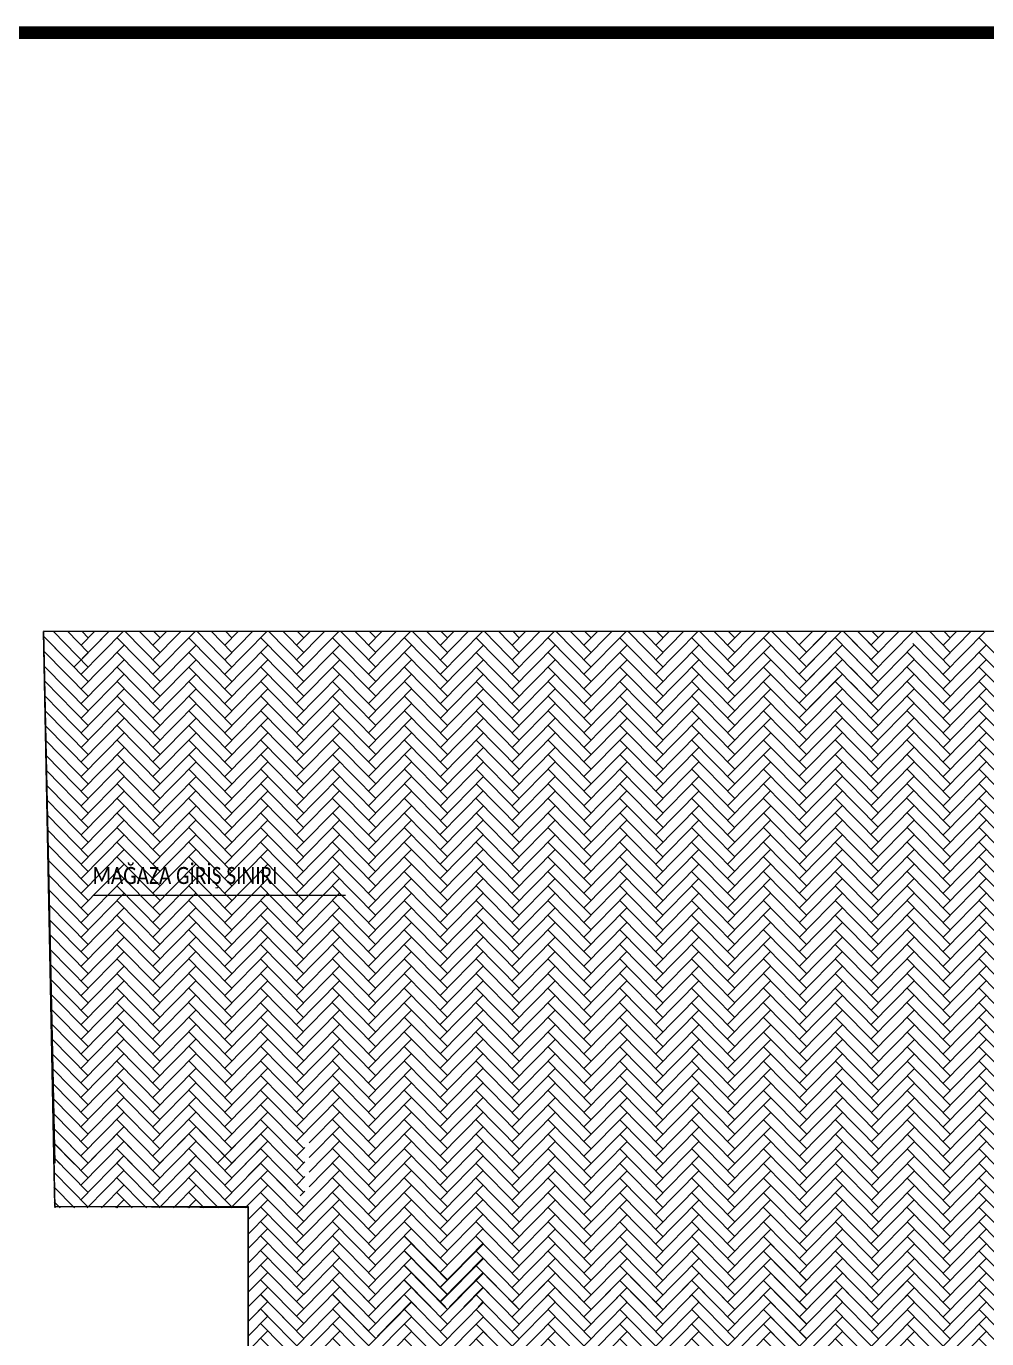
# Model space of a CAD drawing. Header units: millimetres. Extents: x -24 to 530668, y -246875 to -2983.
# Drawn here: x 259322 to 260729, y -110950 to -109028 of the extents above; entities that cross this region are included whole.
import ezdxf

# ---------------------------------------------------------------- set-up
doc = ezdxf.new("R2010")
doc.units = ezdxf.units.MM
doc.layers.get('0').update_dxf_attribs({"lineweight": 20})
doc.layers.add('doseme', color=253, linetype='Continuous', lineweight=13)
doc.layers.add('ölçü', color=251, linetype='Continuous', lineweight=5)
doc.layers.add('yazı', color=11, linetype='Continuous')
doc.styles.add('text2', font='calibri.ttf', dxfattribs={"width": 0.8})

# ---------------------------------------------------------------- blocks, each defined once
blk = doc.blocks.new('döşemeşekil')
at = {"layer": 'doseme'}
for p, q in [((0, 278), (-63.1, 342.1)), ((-10.5, 267.3), (52.6, 331.4)), ((105.2, 278), (42.1, 342.1)), ((94.7, 267.3), (157.8, 331.4)), ((0, 256.6), (-63.1, 320.7)), ((-10.5, 245.9), (52.6, 310)), ((105.2, 256.6), (42.1, 320.7)), ((94.7, 245.9), (157.8, 310)), ((0, 235.2), (-63.1, 299.3)), ((-10.5, 224.5), (52.6, 288.7)), ((105.2, 235.2), (42.1, 299.3)), ((94.7, 224.5), (157.8, 288.7)), ((0, 213.8), (-63.1, 278)), ((105.2, 213.8), (42.1, 278)), ((0, 192.4), (-63.1, 256.6)), ((-10.5, 203.1), (52.6, 267.3)), ((105.2, 192.4), (42.1, 256.6)), ((94.7, 203.1), (157.8, 267.3)), ((0, 171.1), (-63.1, 235.2)), ((-10.5, 181.8), (52.6, 245.9)), ((105.2, 171.1), (42.1, 235.2)), ((94.7, 181.8), (157.8, 245.9)), ((0, 149.7), (-63.1, 213.8)), ((-10.5, 160.4), (52.6, 224.5)), ((105.2, 149.7), (42.1, 213.8)), ((94.7, 160.4), (157.8, 224.5)), ((0, 128.3), (-63.1, 192.4)), ((-10.5, 139), (52.6, 203.1)), ((105.2, 128.3), (42.1, 192.4)), ((94.7, 139), (157.8, 203.1)), ((-10.5, 117.6), (52.6, 181.7)), ((94.7, 117.6), (157.8, 181.7)), ((0, 106.9), (-63.1, 171.1)), ((-10.5, 96.2), (52.6, 160.4)), ((105.2, 106.9), (42.1, 171.1)), ((94.7, 96.2), (157.8, 160.4)), ((0, 85.5), (-63.1, 149.7)), ((-10.5, 74.8), (52.6, 139)), ((105.2, 85.5), (42.1, 149.7)), ((94.7, 74.8), (157.8, 139)), ((0, 64.1), (-63.1, 128.3)), ((-10.5, 53.5), (52.6, 117.6)), ((105.2, 64.1), (42.1, 128.3)), ((94.7, 53.5), (157.8, 117.6)), ((0, 42.8), (-63.1, 106.9)), ((-10.5, 32.1), (52.6, 96.2)), ((105.2, 42.8), (42.1, 106.9)), ((94.7, 32.1), (157.8, 96.2)), ((0, 21.4), (-63.1, 85.5)), ((104.8, 21.8), (42.1, 85.5)), ((0, 0), (-63.1, 64.1)), ((-10.5, 10.7), (52.6, 74.8)), ((105.2, 0), (42.1, 64.1)), ((94.3, 11.1), (157.4, 75.3)), ((-10.5, -10.7), (52.6, 53.4)), ((94.7, -10.7), (157.8, 53.5))]:
    blk.add_line(p, q, dxfattribs=at)
blk = doc.blocks.new('döşeme planı')
at = {"layer": 'doseme'}
for p, q in [((-2.5, 1320.2), (14, 541.7, 2.3)), ((63.2, 1246.8), (-2.3, 1313.4)), ((63.2, 1246.8), (0, 1311)), ((63.2, 1268.2), (12, 1320.2)), ((63.2, 1289.6), (33, 1320.2)), ((42.1, 1268.2), (93.3, 1320.2)), ((52.6, 1257.5), (114.3, 1320.2)), ((52.6, 1257.5), (114.3, 1320.2)), ((52.6, 1278.9), (93.3, 1320.2)), ((52.6, 1300.3), (72.2, 1320.2)), ((63.2, 1311), (54.1, 1320.2)), ((168.4, 1246.8), (105.3, 1311)), ((168.4, 1268.2), (117.2, 1320.2)), ((168.4, 1289.6), (138.3, 1320.2)), ((157.9, 1257.5), (219.6, 1320.2)), ((157.9, 1278.9), (198.5, 1320.2)), ((157.9, 1300.3), (177.5, 1320.2)), ((168.4, 1311), (159.3, 1320.2)), ((273.6, 1246.8), (210.5, 1311)), ((273.6, 1268.2), (222.4, 1320.2)), ((273.6, 1289.6), (243.5, 1320.2)), ((263.1, 1257.5), (324.8, 1320.2)), ((263.1, 1278.9), (303.7, 1320.2)), ((263.1, 1300.3), (282.7, 1320.2)), ((273.6, 1311), (264.5, 1320.2)), ((378.8, 1246.8), (315.7, 1311)), ((378.8, 1268.2), (327.7, 1320.2)), ((378.8, 1289.6), (348.7, 1320.2)), ((368.3, 1257.5), (430, 1320.2)), ((368.3, 1278.9), (409, 1320.2)), ((368.3, 1300.3), (387.9, 1320.2)), ((378.8, 1311), (369.8, 1320.2)), ((484.1, 1246.8), (420.9, 1311)), ((484.1, 1268.2), (432.9, 1320.2)), ((484.1, 1289.6), (453.9, 1320.2)), ((473.5, 1257.5), (535.2, 1320.2)), ((473.5, 1278.9), (514.2, 1320.2)), ((473.5, 1300.3), (493.1, 1320.2)), ((484.1, 1311), (475, 1320.2)), ((589.3, 1246.8), (526.1, 1311)), ((589.3, 1268.2), (538.1, 1320.2)), ((589.3, 1289.6), (559.2, 1320.2)), ((578.8, 1257.5), (640.5, 1320.2)), ((578.8, 1278.9), (619.4, 1320.2)), ((578.8, 1300.3), (598.4, 1320.2)), ((589.3, 1311), (580.2, 1320.2)), ((694.5, 1246.8), (631.4, 1311)), ((694.5, 1268.2), (643.3, 1320.2)), ((694.5, 1289.6), (664.4, 1320.2)), ((684, 1257.5), (745.7, 1320.2)), ((684, 1278.9), (724.6, 1320.2)), ((684, 1300.3), (703.6, 1320.2)), ((694.5, 1311), (685.4, 1320.2)), ((799.7, 1246.8), (736.6, 1311)), ((799.7, 1268.2), (748.6, 1320.2)), ((799.7, 1289.6), (769.6, 1320.2)), ((789.2, 1257.5), (850.9, 1320.2)), ((789.2, 1278.9), (829.9, 1320.2)), ((789.2, 1300.3), (808.8, 1320.2)), ((799.7, 1311), (790.6, 1320.2)), ((905, 1246.8), (841.8, 1311)), ((905, 1268.2), (853.8, 1320.2)), ((905, 1289.6), (874.8, 1320.2)), ((894.4, 1257.5), (956.1, 1320.2)), ((894.4, 1278.9), (935.1, 1320.2)), ((894.4, 1300.3), (914, 1320.2)), ((905, 1311), (895.9, 1320.2)), ((1010.2, 1246.8), (947, 1311)), ((1010.2, 1268.2), (959, 1320.2)), ((1010.2, 1289.6), (980, 1320.2)), ((999.6, 1257.5), (1061.3, 1320.2)), ((999.6, 1278.9), (1040.3, 1320.2)), ((999.6, 1300.3), (1019.3, 1320.2)), ((1010.2, 1311), (1001.1, 1320.2)), ((1115.1, 1247.2), (1052.3, 1311)), ((1115.1, 1268.6), (1064.2, 1320.2)), ((1115.1, 1289.9), (1085.3, 1320.2)), ((1104.5, 1300.6), (1124, 1320.4)), ((1104.5, 1279.2), (1145, 1320.4)), ((1104.5, 1300.6), (1124, 1320.4)), ((1104.5, 1257.9), (1166.1, 1320.4)), ((1104.5, 1279.2), (1145, 1320.4)), ((1104.5, 1300.6), (1124, 1320.4)), ((1104.5, 1300.6), (1123.4, 1319.8)), ((1104.5, 1257.9), (1162.1, 1316.3)), ((1104.5, 1279.2), (1138.4, 1313.6)), ((1220.3, 1247.2), (1157.2, 1311.3)), ((1220.3, 1247.2), (1157.2, 1311.3)), ((1220.3, 1268.6), (1169.3, 1320.4)), ((1220.3, 1268.6), (1179.5, 1310)), ((1220.3, 1289.9), (1190.4, 1320.4)), ((1220.3, 1289.9), (1202.2, 1308.3)), ((1209.8, 1257.9), (1271.2, 1320.3)), ((1209.8, 1257.9), (1271.2, 1320.3)), ((1209.8, 1279.2), (1250.2, 1320.3)), ((1209.8, 1257.9), (1271.2, 1320.3)), ((1209.8, 1279.2), (1250.2, 1320.3)), ((1209.8, 1300.6), (1229.2, 1320.3)), ((1209.8, 1279.2), (1250.2, 1320.3)), ((1209.8, 1300.6), (1229.2, 1320.3)), ((1220.3, 1311.3), (1211.4, 1320.3)), ((1325.8, 1268.2), (1274.7, 1320.2)), ((1325.8, 1289.6), (1295.7, 1320.2)), ((1315.3, 1257.5), (1377, 1320.2)), ((1315.3, 1278.9), (1356, 1320.2)), ((1315.3, 1300.3), (1334.9, 1320.2)), ((1325.8, 1311), (1316.8, 1320.2)), ((1431.1, 1246.8), (1367.9, 1311)), ((63.2, 1225.4), (-1.9, 1291.5)), ((52.6, 1236.1), (115.8, 1300.3)), ((52.6, 1236.1), (115.8, 1300.3)), ((168.4, 1225.4), (105.3, 1289.6)), ((157.9, 1236.1), (221, 1300.3)), ((273.6, 1225.4), (210.5, 1289.6)), ((263.1, 1236.1), (326.2, 1300.3)), ((378.8, 1225.4), (315.7, 1289.6)), ((368.3, 1236.1), (431.4, 1300.3)), ((484.1, 1225.4), (420.9, 1289.6)), ((473.5, 1236.1), (536.7, 1300.3)), ((589.3, 1225.4), (526.1, 1289.6)), ((578.8, 1236.1), (641.9, 1300.3)), ((694.5, 1225.4), (631.4, 1289.6)), ((684, 1236.1), (747.1, 1300.3)), ((799.7, 1225.4), (736.6, 1289.6)), ((789.2, 1236.1), (852.3, 1300.3)), ((905, 1225.4), (841.8, 1289.6)), ((894.4, 1236.1), (957.6, 1300.3)), ((1010.2, 1225.4), (947, 1289.6)), ((999.6, 1236.1), (1062.8, 1300.3)), ((1115.1, 1225.8), (1051.9, 1289.9)), ((1104.5, 1279.2), (1129.7, 1304.8)), ((1104.5, 1257.9), (1149.2, 1303.2)), ((1104.5, 1236.5), (1167.7, 1300.6)), ((1104.5, 1279.2), (1123.4, 1298.4)), ((1104.5, 1236.5), (1162.1, 1294.9)), ((1104.5, 1257.9), (1138.4, 1292.2)), ((1220.3, 1225.8), (1157.2, 1289.9)), ((1220.3, 1225.8), (1157.2, 1289.9)), ((1220.3, 1247.2), (1179.5, 1288.7)), ((1209.8, 1236.5), (1272.9, 1300.6)), ((1209.8, 1236.5), (1272.9, 1300.6)), ((1209.8, 1236.5), (1272.9, 1300.6)), ((1325.8, 1225.4), (1262.4, 1289.9)), ((1269, 1296.6), (1272.9, 1300.6)), ((1325.8, 1246.8), (1270.7, 1302.8)), ((1315.3, 1236.1), (1378.5, 1300.3)), ((1431.1, 1225.4), (1367.9, 1289.6)), ((63.2, 1204.1), (-1.4, 1269.7)), ((52.6, 1214.8), (115.8, 1278.9)), ((157.9, 1214.8), (221, 1278.9)), ((263.1, 1214.8), (326.2, 1278.9)), ((368.3, 1214.8), (431.4, 1278.9)), ((473.5, 1214.8), (536.7, 1278.9)), ((578.8, 1214.8), (641.9, 1278.9)), ((684, 1214.8), (747.1, 1278.9)), ((789.2, 1214.8), (852.3, 1278.9)), ((894.4, 1214.8), (957.6, 1278.9)), ((999.6, 1214.8), (1062.8, 1278.9)), ((1115.1, 1204.4), (1051.9, 1268.5)), ((1104.5, 1257.9), (1129.7, 1283.4)), ((1104.5, 1236.5), (1149.2, 1281.8)), ((1104.5, 1215.1), (1167.7, 1279.2)), ((1104.5, 1215.1), (1162.1, 1273.5)), ((1104.5, 1236.5), (1138.4, 1270.8)), ((1220.3, 1204.4), (1157.2, 1268.5)), ((1220.3, 1204.4), (1157.2, 1268.5)), ((1220.3, 1268.6), (1202.2, 1286.9)), ((1209.8, 1215.1), (1272.9, 1279.2)), ((1209.8, 1215.1), (1272.9, 1279.2)), ((1315.3, 1214.8), (1378.5, 1278.9)), ((52.6, 1193.4), (115.8, 1257.5)), ((168.4, 1204.1), (105.3, 1268.2)), ((157.9, 1193.4), (221, 1257.5)), ((273.6, 1204.1), (210.5, 1268.2)), ((263.1, 1193.4), (326.2, 1257.5)), ((378.8, 1204.1), (315.7, 1268.2)), ((368.3, 1193.4), (431.4, 1257.5)), ((484.1, 1204.1), (420.9, 1268.2)), ((473.5, 1193.4), (536.7, 1257.5)), ((589.3, 1204.1), (526.1, 1268.2)), ((578.8, 1193.4), (641.9, 1257.5)), ((694.5, 1204.1), (631.4, 1268.2)), ((684, 1193.4), (747.1, 1257.5)), ((799.7, 1204.1), (736.6, 1268.2)), ((789.2, 1193.4), (852.3, 1257.5)), ((905, 1204.1), (841.8, 1268.2)), ((894.4, 1193.4), (957.6, 1257.5)), ((1010.2, 1204.1), (947, 1268.2)), ((999.6, 1193.4), (1062.8, 1257.5)), ((1104.5, 1215.1), (1149.2, 1260.4)), ((1104.5, 1193.7), (1167.7, 1257.9)), ((1104.5, 1193.7), (1162.1, 1252.2)), ((1220.3, 1225.8), (1179.5, 1267.3)), ((1220.3, 1247.2), (1202.2, 1265.6)), ((1209.8, 1193.7), (1272.9, 1257.9)), ((1325.8, 1204.1), (1262.7, 1268.2)), ((1315.3, 1193.4), (1378.5, 1257.5)), ((1431.1, 1204.1), (1367.9, 1268.2)), ((63.2, 1182.7), (0, 1246.8)), ((52.6, 1172), (115.8, 1236.1)), ((168.4, 1182.7), (105.3, 1246.8)), ((157.9, 1172), (221, 1236.1)), ((273.6, 1182.7), (210.5, 1246.8)), ((263.1, 1172), (326.2, 1236.1)), ((378.8, 1182.7), (315.7, 1246.8)), ((368.3, 1172), (431.4, 1236.1)), ((484.1, 1182.7), (420.9, 1246.8)), ((473.5, 1172), (536.7, 1236.1)), ((589.3, 1182.7), (526.1, 1246.8)), ((578.8, 1172), (641.9, 1236.1)), ((694.5, 1182.7), (631.4, 1246.8)), ((684, 1172), (747.1, 1236.1)), ((799.7, 1182.7), (736.6, 1246.8)), ((789.2, 1172), (852.3, 1236.1)), ((905, 1182.7), (841.8, 1246.8)), ((894.4, 1172), (957.6, 1236.1)), ((1010.2, 1182.7), (947, 1246.8)), ((999.6, 1172), (1062.8, 1236.1)), ((1115.1, 1183), (1051.9, 1247.2)), ((1104.5, 1172.3), (1167.7, 1236.5)), ((1220.3, 1183), (1157.2, 1247.2)), ((1220.3, 1183), (1157.2, 1247.2)), ((1220.3, 1204.4), (1179.5, 1245.9)), ((1220.3, 1225.8), (1202.2, 1244.2)), ((1209.8, 1172.3), (1272.9, 1236.5)), ((1325.8, 1182.7), (1262.7, 1246.8)), ((1315.3, 1172), (1378.5, 1236.1)), ((1431.1, 1182.7), (1367.9, 1246.8)), ((63.2, 1161.3), (0, 1225.4)), ((52.6, 1150.6), (115.8, 1214.7)), ((168.4, 1161.3), (105.3, 1225.4)), ((157.9, 1150.6), (221, 1214.7)), ((273.6, 1161.3), (210.5, 1225.4)), ((263.1, 1150.6), (326.2, 1214.7)), ((378.8, 1161.3), (315.7, 1225.4)), ((368.3, 1150.6), (431.4, 1214.7)), ((484.1, 1161.3), (420.9, 1225.4)), ((473.5, 1150.6), (536.7, 1214.7)), ((589.3, 1161.3), (526.1, 1225.4)), ((578.8, 1150.6), (641.9, 1214.7)), ((694.5, 1161.3), (631.4, 1225.4)), ((684, 1150.6), (747.1, 1214.7)), ((799.7, 1161.3), (736.6, 1225.4)), ((789.2, 1150.6), (852.3, 1214.7)), ((905, 1161.3), (841.8, 1225.4)), ((894.4, 1150.6), (957.6, 1214.7)), ((1010.2, 1161.3), (947, 1225.4)), ((999.6, 1150.6), (1062.8, 1214.7)), ((1115.1, 1161.6), (1051.9, 1225.8)), ((1104.5, 1151), (1167.7, 1215.1)), ((1220.3, 1161.6), (1157.2, 1225.8)), ((1209.8, 1151), (1272.9, 1215.1)), ((1325.8, 1161.3), (1262.7, 1225.4)), ((1315.3, 1150.6), (1378.5, 1214.7)), ((1431.1, 1161.3), (1367.9, 1225.4)), ((63.2, 1139.9), (0, 1204.1)), ((52.6, 1129.2), (115.8, 1193.4)), ((168.4, 1139.9), (105.3, 1204.1)), ((157.9, 1129.2), (221, 1193.4)), ((273.6, 1139.9), (210.5, 1204.1)), ((263.1, 1129.2), (326.2, 1193.4)), ((378.8, 1139.9), (315.7, 1204.1)), ((368.3, 1129.2), (431.4, 1193.4)), ((484.1, 1139.9), (420.9, 1204.1)), ((473.5, 1129.2), (536.7, 1193.4)), ((589.3, 1139.9), (526.1, 1204.1)), ((578.8, 1129.2), (641.9, 1193.4)), ((694.5, 1139.9), (631.4, 1204.1)), ((684, 1129.2), (747.1, 1193.4)), ((799.7, 1139.9), (736.6, 1204.1)), ((789.2, 1129.2), (852.3, 1193.4)), ((905, 1139.9), (841.8, 1204.1)), ((894.4, 1129.2), (957.6, 1193.4)), ((1010.2, 1139.9), (947, 1204.1)), ((999.6, 1129.2), (1062.8, 1193.4)), ((1115.1, 1140.3), (1051.9, 1204.4)), ((1104.5, 1129.6), (1167.7, 1193.7)), ((1220.3, 1140.3), (1157.2, 1204.4)), ((1209.8, 1129.6), (1272.9, 1193.7)), ((1325.8, 1139.9), (1262.7, 1204.1)), ((1315.3, 1129.2), (1378.5, 1193.4)), ((1431.1, 1139.9), (1367.9, 1204.1)), ((63.2, 1118.5), (0.4, 1182.3)), ((168.4, 1118.5), (105.3, 1182.7)), ((273.6, 1118.5), (210.5, 1182.7)), ((378.8, 1118.5), (315.7, 1182.7)), ((484.1, 1118.5), (420.9, 1182.7)), ((589.3, 1118.5), (526.1, 1182.7)), ((694.5, 1118.5), (631.4, 1182.7)), ((799.7, 1118.5), (736.6, 1182.7)), ((905, 1118.5), (841.8, 1182.7)), ((1010.2, 1118.5), (947, 1182.7)), ((1115.1, 1118.9), (1051.9, 1183)), ((1220.3, 1118.9), (1157.2, 1183)), ((1325.8, 1118.5), (1262.7, 1182.7)), ((1431.1, 1118.5), (1367.9, 1182.7)), ((63.2, 1097.1), (0.9, 1160.4)), ((52.6, 1107.8), (115.8, 1172)), ((168.4, 1097.1), (105.3, 1161.3)), ((157.9, 1107.8), (221, 1172)), ((273.6, 1097.1), (210.5, 1161.3)), ((263.1, 1107.8), (326.2, 1172)), ((378.8, 1097.1), (315.7, 1161.3)), ((368.3, 1107.8), (431.4, 1172)), ((484.1, 1097.1), (420.9, 1161.3)), ((473.5, 1107.8), (536.7, 1172)), ((589.3, 1097.1), (526.1, 1161.3)), ((578.8, 1107.8), (641.9, 1172)), ((694.5, 1097.1), (631.4, 1161.3)), ((684, 1107.8), (747.1, 1172)), ((799.7, 1097.1), (736.6, 1161.3)), ((789.2, 1107.8), (852.3, 1172)), ((905, 1097.1), (841.8, 1161.3)), ((894.4, 1107.8), (957.6, 1172)), ((1010.2, 1097.1), (947, 1161.3)), ((999.6, 1107.8), (1062.8, 1172)), ((1115.1, 1097.5), (1051.9, 1161.6)), ((1104.5, 1108.2), (1167.7, 1172.3)), ((1220.3, 1097.5), (1157.2, 1161.6)), ((1209.8, 1108.2), (1272.9, 1172.3)), ((1325.8, 1097.1), (1262.7, 1161.3)), ((1315.3, 1107.8), (1378.5, 1172)), ((1431.1, 1097.1), (1367.9, 1161.3)), ((63.2, 1075.8), (1.4, 1138.6)), ((52.6, 1086.5), (115.8, 1150.6)), ((168.4, 1075.8), (105.3, 1139.9)), ((157.9, 1086.5), (221, 1150.6)), ((273.6, 1075.8), (210.5, 1139.9)), ((263.1, 1086.5), (326.2, 1150.6)), ((378.8, 1075.8), (315.7, 1139.9)), ((368.3, 1086.5), (431.4, 1150.6)), ((484.1, 1075.8), (420.9, 1139.9)), ((473.5, 1086.5), (536.7, 1150.6)), ((589.3, 1075.8), (526.1, 1139.9)), ((578.8, 1086.5), (641.9, 1150.6)), ((694.5, 1075.8), (631.4, 1139.9)), ((684, 1086.5), (747.1, 1150.6)), ((799.7, 1075.8), (736.6, 1139.9)), ((789.2, 1086.5), (852.3, 1150.6)), ((905, 1075.8), (841.8, 1139.9)), ((894.4, 1086.5), (957.6, 1150.6)), ((1010.2, 1075.8), (947, 1139.9)), ((999.6, 1086.5), (1062.8, 1150.6)), ((1115.1, 1076.1), (1051.9, 1140.3)), ((1104.5, 1086.8), (1167.7, 1150.9)), ((1220.3, 1076.1), (1157.2, 1140.3)), ((1209.8, 1086.8), (1272.9, 1150.9)), ((1325.8, 1075.8), (1262.7, 1139.9)), ((1315.3, 1086.5), (1378.5, 1150.6)), ((1431.1, 1075.8), (1367.9, 1139.9)), ((63.2, 1054.4), (1.8, 1116.7)), ((52.6, 1065.1), (115.8, 1129.2)), ((168.4, 1054.4), (105.3, 1118.5)), ((157.9, 1065.1), (221, 1129.2)), ((273.6, 1054.4), (210.5, 1118.5)), ((263.1, 1065.1), (326.2, 1129.2)), ((378.8, 1054.4), (315.7, 1118.5)), ((368.3, 1065.1), (431.4, 1129.2)), ((484.1, 1054.4), (420.9, 1118.5)), ((473.5, 1065.1), (536.7, 1129.2)), ((589.3, 1054.4), (526.1, 1118.5)), ((578.8, 1065.1), (641.9, 1129.2)), ((694.5, 1054.4), (631.4, 1118.5)), ((684, 1065.1), (747.1, 1129.2)), ((799.7, 1054.4), (736.6, 1118.5)), ((789.2, 1065.1), (852.3, 1129.2)), ((905, 1054.4), (841.8, 1118.5)), ((894.4, 1065.1), (957.6, 1129.2)), ((1010.2, 1054.4), (947, 1118.5)), ((999.6, 1065.1), (1062.8, 1129.2)), ((1115.1, 1054.7), (1051.9, 1118.9)), ((1104.5, 1065.4), (1167.7, 1129.6)), ((1220.3, 1054.7), (1157.2, 1118.9)), ((1209.8, 1065.4), (1272.9, 1129.6)), ((1325.8, 1054.4), (1262.7, 1118.5)), ((1315.3, 1065.1), (1378.5, 1129.2)), ((1431.1, 1054.4), (1367.9, 1118.5)), ((52.6, 1043.7), (115.8, 1107.8)), ((168, 1033.4), (105.3, 1097.1)), ((157.9, 1043.7), (221, 1107.8)), ((273.6, 1033), (210.5, 1097.1)), ((263.1, 1043.7), (326.2, 1107.8)), ((378.4, 1033.4), (315.7, 1097.1)), ((368.3, 1043.7), (431.4, 1107.8)), ((484.1, 1033), (420.9, 1097.1)), ((473.5, 1043.7), (536.7, 1107.8)), ((588.9, 1033.4), (526.1, 1097.1)), ((578.8, 1043.7), (641.9, 1107.8)), ((694.5, 1033), (631.4, 1097.1)), ((684, 1043.7), (747.1, 1107.8)), ((799.3, 1033.4), (736.6, 1097.1)), ((789.2, 1043.7), (852.3, 1107.8)), ((905, 1033), (841.8, 1097.1)), ((894.4, 1043.7), (957.6, 1107.8)), ((1009.8, 1033.4), (947, 1097.1)), ((999.6, 1043.7), (1062.8, 1107.8)), ((1115.1, 1033.3), (1051.9, 1097.5)), ((1104.5, 1044), (1167.7, 1108.2)), ((1219.9, 1033.8), (1157.2, 1097.5)), ((1209.8, 1044), (1272.9, 1108.2)), ((1325.8, 1033), (1262.7, 1097.1)), ((1315.3, 1043.7), (1378.5, 1107.8)), ((1430.6, 1033.4), (1367.9, 1097.1)), ((63.2, 1033), (2.3, 1094.8)), ((52.6, 1022.3), (115.8, 1086.4)), ((157.4, 1022.7), (220.6, 1086.9)), ((263.1, 1022.3), (326.2, 1086.4)), ((367.9, 1022.7), (431, 1086.9)), ((473.5, 1022.3), (536.7, 1086.4)), ((578.3, 1022.7), (641.5, 1086.9)), ((684, 1022.3), (747.1, 1086.4)), ((788.8, 1022.7), (851.9, 1086.9)), ((894.4, 1022.3), (957.6, 1086.4)), ((999.2, 1022.7), (1062.4, 1086.9)), ((1104.5, 1022.6), (1167.7, 1086.8)), ((1209.3, 1023.1), (1272.5, 1087.2)), ((1315.3, 1022.3), (1378.5, 1086.4)), ((63.2, 1011.6), (2.8, 1073)), ((52.6, 1000.9), (115.8, 1065.1)), ((168.4, 1011.6), (105.3, 1075.8)), ((157.9, 1000.9), (221, 1065.1)), ((273.6, 1011.6), (210.5, 1075.8)), ((263.1, 1000.9), (326.2, 1065.1)), ((378.8, 1011.6), (315.7, 1075.8)), ((368.3, 1000.9), (431.5, 1065.1)), ((484.1, 1011.6), (420.9, 1075.8)), ((473.5, 1000.9), (536.7, 1065.1)), ((589.3, 1011.6), (526.1, 1075.8)), ((578.8, 1000.9), (641.9, 1065.1)), ((694.5, 1011.6), (631.4, 1075.8)), ((684, 1000.9), (747.1, 1065.1)), ((799.7, 1011.6), (736.6, 1075.8)), ((789.2, 1000.9), (852.3, 1065.1)), ((905, 1011.6), (841.8, 1075.8)), ((894.4, 1000.9), (957.6, 1065.1)), ((1010.2, 1011.6), (947, 1075.8)), ((999.6, 1000.9), (1062.8, 1065.1)), ((1115.1, 1012), (1051.9, 1076.1)), ((1104.5, 1001.3), (1167.7, 1065.4)), ((1220.3, 1012), (1157.2, 1076.1)), ((1209.8, 1001.3), (1272.9, 1065.4)), ((1325.8, 1011.6), (1262.7, 1075.8)), ((1315.3, 1000.9), (1378.5, 1065.1)), ((1431.1, 1011.6), (1367.9, 1075.8)), ((63, 990.4), (3.2, 1051.1)), ((52.5, 979.7), (115.6, 1043.9)), ((168.2, 990.4), (105.1, 1054.6)), ((157.7, 979.7), (220.8, 1043.9)), ((63, 969), (3.7, 1029.3)), ((52.5, 958.3), (115.6, 1022.5)), ((168.2, 969), (105.1, 1033.2)), ((157.7, 958.3), (220.8, 1022.5)), ((63, 947.6), (4.2, 1007.4)), ((52.5, 936.9), (115.6, 1001.1)), ((168.2, 947.6), (105.1, 1011.8)), ((157.7, 936.9), (220.8, 1001.1)), ((63, 926.3), (4.6, 985.6)), ((168.2, 926.3), (105.1, 990.4)), ((63, 904.9), (5.1, 963.7)), ((52.5, 915.6), (115.6, 979.7)), ((168.2, 904.9), (105.1, 969)), ((157.7, 915.6), (220.8, 979.7)), ((63, 883.5), (5.5, 941.9)), ((52.5, 894.2), (115.6, 958.3)), ((168.2, 883.5), (105.1, 947.6)), ((157.7, 894.2), (220.8, 958.3)), ((52.5, 872.8), (115.6, 936.9)), ((168.2, 862.1), (105.1, 926.2)), ((157.7, 872.8), (220.8, 936.9)), ((63, 862.1), (6, 920)), ((52.5, 851.4), (115.6, 915.6)), ((168.2, 840.7), (105.1, 904.9)), ((157.7, 851.4), (220.8, 915.6)), ((63, 840.7), (6.5, 898.2)), ((52.5, 830), (115.6, 894.2)), ((157.7, 830), (220.8, 894.2)), ((63, 819.3), (6.7, 876.6)), ((52.5, 808.7), (115.6, 872.8)), ((168.2, 819.3), (105.1, 883.5)), ((157.7, 808.7), (220.8, 872.8)), ((63, 798), (7.4, 854.4)), ((52.5, 787.3), (115.6, 851.4)), ((168.2, 798), (105.1, 862.1)), ((157.7, 787.3), (220.8, 851.4)), ((63, 776.6), (7.9, 832.6)), ((52.5, 765.9), (115.6, 830)), ((168.2, 776.6), (105.1, 840.7)), ((157.7, 765.9), (220.8, 830)), ((63, 755.2), (8.3, 810.7)), ((52.5, 744.5), (115.6, 808.6)), ((168.2, 755.2), (105.1, 819.3)), ((157.7, 744.5), (220.8, 808.6)), ((63, 733.8), (8.8, 788.9)), ((167.8, 734.2), (105.1, 798)), ((52.5, 723.1), (115.6, 787.3)), ((168.2, 712.4), (105.1, 776.6)), ((157.3, 723.5), (220.4, 787.7)), ((63, 712.4), (8.4, 767.9)), ((52.5, 701.7), (115.6, 765.9)), ((168.1, 691.2), (104.9, 755.4)), ((157.7, 701.7), (220.8, 765.9)), ((273.4, 691.4), (210.3, 755.5)), ((378.7, 691.4), (315.5, 755.5)), ((62.8, 691.2), (9.7, 745.2)), ((52.3, 680.5), (115.4, 744.7)), ((168.1, 669.8), (104.9, 734)), ((157.5, 680.5), (220.7, 744.7)), ((273.4, 670), (210.3, 734.1)), ((262.9, 680.7), (326.1, 744.8)), ((378.7, 670), (315.5, 734.1)), ((368.1, 680.7), (431.3, 744.8)), ((62.8, 669.8), (10.2, 723.3)), ((52.3, 659.1), (115.4, 723.3)), ((168.1, 648.5), (104.9, 712.6)), ((157.5, 659.1), (220.7, 723.3)), ((273.4, 648.6), (210.3, 712.8)), ((262.9, 659.3), (326.1, 723.4)), ((378.7, 648.6), (315.5, 712.8)), ((368.1, 659.3), (431.3, 723.4)), ((62.8, 648.5), (10.7, 701.5)), ((52.3, 637.8), (115.4, 701.9)), ((157.5, 637.8), (220.7, 701.9)), ((262.9, 637.9), (326.1, 702.1)), ((368.1, 637.9), (431.3, 702.1)), ((62.8, 627.1), (11.1, 679.6)), ((52.3, 616.4), (115.4, 680.5)), ((168.1, 627.1), (104.9, 691.2)), ((157.5, 616.4), (220.7, 680.5)), ((273.4, 627.2), (210.3, 691.4)), ((262.9, 616.5), (326.1, 680.7)), ((378.7, 627.2), (315.5, 691.4)), ((368.1, 616.5), (431.3, 680.7)), ((62.8, 605.7), (11.6, 657.8)), ((52.3, 595), (115.4, 659.1)), ((168.1, 605.7), (104.9, 669.8)), ((157.5, 595), (220.7, 659.1)), ((273.4, 605.8), (210.3, 670)), ((262.9, 595.2), (326.1, 659.3)), ((378.7, 605.8), (315.5, 670)), ((368.1, 595.2), (431.3, 659.3)), ((62.8, 584.3), (12, 635.9)), ((52.3, 573.6), (115.4, 637.8)), ((168.1, 584.3), (104.9, 648.4)), ((157.5, 573.6), (220.7, 637.8)), ((273.4, 584.5), (210.3, 648.6)), ((262.9, 573.8), (326.1, 637.9)), ((378.7, 584.5), (315.5, 648.6)), ((368.1, 573.8), (431.3, 637.9)), ((52.3, 552.2), (115.4, 616.4)), ((52.3, 552.2), (115.4, 616.4)), ((168.1, 562.9), (104.9, 627.1)), ((157.5, 552.2), (220.7, 616.4)), ((157.5, 552.2), (220.7, 616.4)), ((273.4, 563.1), (210.3, 627.2)), ((252.4, 541.7), (326.1, 616.5)), ((262.9, 552.4), (326.1, 616.5)), ((378.7, 563.1), (315.5, 627.2)), ((386.8, 571.3), (431.3, 616.5)), ((62.8, 562.9), (12.5, 614)), ((168.1, 541.5), (104.9, 605.7)), ((168.1, 541.5), (104.9, 605.7)), ((262.9, 552.4), (210.3, 605.8)), ((273.4, 541.7), (210.3, 605.8)), ((378.7, 541.7), (315.5, 605.8)), ((62.8, 541.5), (11.1, 594.1)), ((62.8, 541.5), (13, 592.2)), ((52.3, 530.8), (115.4, 595)), ((61.5, 540.2), (115.4, 595)), ((148.3, 540.2), (104.9, 584.3)), ((168.1, 520.2), (104.9, 584.3)), ((157.5, 530.8), (220.7, 595)), ((166.7, 540.2), (220.7, 595)), ((253.9, 540.2), (210.3, 584.5)), ((273.4, 520.3), (210.3, 584.5)), ((262.9, 531), (326.1, 595.1)), ((272, 540.2), (326.1, 595.1)), ((378.7, 520.3), (315.5, 584.5)), ((386.8, 550), (431.3, 595.1)), ((62.8, 520.2), (11.6, 572.2)), ((43.1, 540.2), (13.4, 570.3)), ((52.3, 509.5), (115.4, 573.6)), ((82.6, 540.2), (115.4, 573.6)), ((127.3, 540.2), (104.9, 562.9)), ((168.1, 498.8), (104.9, 562.9)), ((168.1, 498.8), (104.9, 562.9)), ((157.5, 509.5), (220.7, 573.6)), ((187.8, 540.2), (220.7, 573.6)), ((232.8, 540.2), (210.3, 563.1)), ((273.4, 498.9), (210.3, 563.1)), ((273.4, 498.9), (210.3, 563.1)), ((262.9, 509.6), (326.1, 573.8)), ((273.4, 563.1), (265.4, 571.2)), ((293, 540.2), (326.1, 573.8)), ((378.7, 498.9), (315.5, 563.1)), ((368.1, 552.4), (380.4, 564.8)), ((386.8, 528.6), (431.3, 573.8)), ((62.8, 498.8), (12.6, 549.8)), ((62.8, 498.8), (12.6, 549.8)), ((22.1, 540.2), (13.9, 548.5)), ((52.3, 488.1), (115.4, 552.2)), ((52.3, 488.1), (115.4, 552.2)), ((103.6, 540.2), (115.4, 552.2)), ((106.2, 540.2), (104.9, 541.5)), ((168.1, 477.4), (104.9, 541.5)), ((168.1, 477.4), (104.9, 541.5)), ((157.5, 488.1), (220.7, 552.2)), ((157.5, 488.1), (220.7, 552.2)), ((208.8, 540.2), (220.7, 552.2)), ((211.8, 540.2), (210.3, 541.7)), ((273.4, 477.5), (210.3, 541.7)), ((273.4, 477.5), (210.3, 541.7)), ((262.9, 488.2), (326.1, 552.4)), ((262.9, 488.2), (326.1, 552.4)), ((297.5, 523.4), (326.1, 552.4)), ((362.8, 493.7), (315.5, 541.7)), ((368.1, 531), (380.4, 543.5)), ((386.8, 507.2), (431.3, 552.4)), ((62.8, 477.4), (13, 528)), ((61.6, 476.1), (115.4, 530.8)), ((61.6, 476.1), (115.4, 530.8)), ((148.3, 476.1), (104.9, 520.1)), ((166.8, 476.1), (220.7, 530.8)), ((166.8, 476.1), (220.7, 530.8)), ((253.8, 476.1), (210.3, 520.3)), ((272, 476.1), (326.1, 531)), ((297.5, 502), (326.1, 531)), ((341.7, 493.7), (315.5, 520.3)), ((378.7, 477.5), (326.1, 531)), ((368.1, 466.9), (431.3, 531)), ((368.1, 509.6), (380.4, 522.1)), ((43.1, 476.1), (12.5, 507.1)), ((82.6, 476.1), (115.4, 509.5)), ((82.6, 476.1), (115.4, 509.5)), ((187.8, 476.1), (220.7, 509.5)), ((187.8, 476.1), (220.7, 509.5)), ((293.1, 476.1), (326.1, 509.6)), ((293.1, 476.1), (326.1, 509.6)), ((295, 478.1), (326.1, 509.6)), ((378.7, 456.2), (326.1, 509.6)), ((368.1, 445.5), (431.3, 509.6)), ((373.5, 493.7), (380.4, 500.7)), ((22, 476.1), (13, 485.3)), ((22, 476.1), (13.8, 484.4)), ((103.7, 476.1), (115.4, 488.1)), ((103.7, 476.1), (115.4, 488.1)), ((127.2, 476.1), (104.9, 498.8)), ((127.2, 476.1), (104.9, 498.8)), ((208.9, 476.1), (220.7, 488.1)), ((208.9, 476.1), (220.7, 488.1)), ((232.8, 476.1), (210.3, 498.9)), ((232.8, 476.1), (210.3, 498.9)), ((297.4, 459.2), (326.1, 488.2)), ((297.4, 459.2), (326.1, 488.2)), ((297.5, 459.2), (326.1, 488.2)), ((378.2, 435.2), (315.5, 498.9)), ((367.7, 424.5), (430.9, 488.7)), ((106.2, 476.1), (104.9, 477.4)), ((106.2, 476.1), (104.9, 477.4)), ((211.7, 476.1), (210.3, 477.5)), ((211.7, 476.1), (210.3, 477.5)), ((297.4, 437.8), (326.1, 466.9)), ((297.4, 437.8), (326.1, 466.9)), ((297.5, 437.9), (326.1, 466.9)), ((378.7, 413.4), (315.5, 477.5)), ((368.1, 402.7), (431.3, 466.9)), ((297.5, 416.8), (326.1, 445.8)), ((378.7, 392.4), (315.5, 456.5)), ((378.7, 392.4), (431.3, 445.8)), ((483.9, 392.4), (420.7, 456.5)), ((473.4, 381.7), (536.5, 445.8)), ((589.1, 392.4), (526, 456.5)), ((578.6, 381.7), (641.7, 445.8)), ((694.5, 391.5), (631.3, 455.6)), ((683.9, 380.8), (747.1, 444.9)), ((799.7, 391.5), (736.6, 455.6)), ((789.2, 380.8), (852.3, 444.9)), ((904.9, 391.5), (841.8, 455.6)), ((894.4, 380.8), (957.5, 444.9)), ((1010.1, 391.5), (947, 455.6)), ((999.6, 380.8), (1062.8, 444.9)), ((1115.4, 391.5), (1052.2, 455.6)), ((1104.8, 380.8), (1168, 444.9)), ((1220.6, 391.5), (1157.4, 455.6)), ((1210.1, 380.8), (1273.2, 444.9)), ((1325.8, 391.5), (1262.7, 455.6)), ((1315.3, 380.8), (1378.4, 444.9)), ((1431, 391.5), (1367.9, 455.6)), ((297.5, 395.4), (326.1, 424.4)), ((378.7, 371), (315.5, 435.1)), ((378.7, 371), (431.3, 424.4)), ((483.9, 371), (420.7, 435.1)), ((473.4, 360.3), (536.5, 424.4)), ((589.1, 371), (526, 435.1)), ((578.6, 360.3), (641.7, 424.4)), ((694.5, 370.1), (631.3, 434.2)), ((683.9, 359.4), (747.1, 423.6)), ((799.7, 370.1), (736.6, 434.2)), ((789.2, 359.4), (852.3, 423.6)), ((904.9, 370.1), (841.8, 434.2)), ((894.4, 359.4), (957.5, 423.6)), ((1010.1, 370.1), (947, 434.2)), ((999.6, 359.4), (1062.8, 423.6)), ((1115.4, 370.1), (1052.2, 434.2)), ((1104.8, 359.4), (1168, 423.6)), ((1220.6, 370.1), (1157.5, 434.2)), ((1210.1, 359.4), (1273.2, 423.6)), ((1325.8, 370.1), (1262.7, 434.2)), ((378.7, 349.6), (315.5, 413.7)), ((483.9, 349.6), (420.7, 413.7)), ((483.9, 349.6), (420.7, 413.7)), ((589.1, 349.6), (526, 413.7)), ((694.5, 348.7), (631.3, 412.9)), ((799.7, 348.7), (736.6, 412.9)), ((904.9, 348.7), (841.8, 412.9)), ((1010.1, 348.7), (947, 412.9)), ((1115.4, 348.7), (1052.2, 412.9)), ((1220.6, 348.7), (1157.5, 412.9)), ((297.5, 374), (326.1, 403)), ((378.7, 328.2), (315.5, 392.3)), ((368.1, 381.7), (380.4, 394.1)), ((378.7, 349.6), (431.3, 403)), ((481, 331.2), (420.7, 392.3)), ((483.9, 328.2), (420.7, 392.3)), ((473.4, 338.9), (536.5, 403)), ((473.4, 338.9), (536.5, 403)), ((586.2, 331.2), (526, 392.3)), ((578.6, 338.9), (641.7, 403)), ((690.7, 331.2), (631.3, 391.5)), ((683.9, 338), (747.1, 402.2)), ((795.9, 331.2), (736.6, 391.5)), ((789.2, 338), (852.3, 402.2)), ((901.1, 331.2), (841.8, 391.5)), ((894.4, 338), (957.5, 402.2)), ((1006.4, 331.2), (947, 391.5)), ((999.6, 338), (1062.8, 402.2)), ((1111.6, 331.2), (1052.2, 391.5)), ((1104.8, 338), (1168, 402.2)), ((1216.8, 331.2), (1157.5, 391.5)), ((1210.1, 338), (1273.2, 402.2)), ((297.5, 352.7), (326.1, 381.7)), ((378.7, 306.8), (315.5, 371)), ((368.1, 360.3), (380.4, 372.7)), ((378.7, 328.2), (431.3, 381.7)), ((459.9, 331.2), (420.7, 371)), ((483.9, 306.8), (420.7, 371)), ((473.4, 317.5), (536.5, 381.7)), ((486.8, 331.2), (536.5, 381.7)), ((565.1, 331.2), (526, 371)), ((592, 331.2), (641.7, 381.7)), ((669.6, 331.2), (631.3, 370.1)), ((698.3, 331.2), (747.1, 380.8)), ((774.9, 331.2), (736.6, 370.1)), ((803.5, 331.2), (852.3, 380.8)), ((880.1, 331.2), (841.8, 370.1)), ((908.7, 331.2), (957.5, 380.8)), ((985.3, 331.2), (947, 370.1)), ((1013.9, 331.2), (1062.8, 380.8)), ((1090.5, 331.2), (1052.2, 370.1)), ((1119.1, 331.2), (1168, 380.8)), ((1195.8, 331.2), (1157.5, 370.1)), ((1224.4, 331.2), (1273.2, 380.8)), ((297.5, 331.3), (326.1, 360.3)), ((349.4, 315.2), (315.5, 349.6)), ((368.1, 296.1), (431.3, 360.3)), ((368.1, 338.9), (380.4, 351.4)), ((438.9, 331.2), (420.7, 349.6)), ((481, 288.4), (420.7, 349.6)), ((473.4, 296.1), (536.5, 360.3)), ((507.9, 331.2), (536.5, 360.3)), ((544.1, 331.2), (526, 349.6)), ((613.1, 331.2), (641.7, 360.3)), ((648.6, 331.2), (631.3, 348.7)), ((719.3, 331.2), (747.1, 359.4)), ((753.8, 331.2), (736.6, 348.7)), ((824.5, 331.2), (852.3, 359.4)), ((859, 331.2), (841.8, 348.7)), ((929.7, 331.2), (957.5, 359.4)), ((964.3, 331.2), (947, 348.7)), ((1035, 331.2), (1062.8, 359.4)), ((1069.5, 331.2), (1052.2, 348.7)), ((1140.2, 331.2), (1168, 359.4)), ((1174.7, 331.2), (1157.5, 348.7)), ((1245.6, 331.3), (1273.2, 359.4)), ((1279.9, 331.2), (1262.7, 348.7)), ((297.5, 309.9), (326, 338.9)), ((302.7, 315.2), (326.1, 338.9)), ((328.3, 315.2), (315.5, 328.2)), ((368.1, 317.5), (381.6, 331.2)), ((486.8, 288.4), (536.5, 338.9)), ((528.9, 331.2), (536.5, 338.9)), ((634.1, 331.2), (641.7, 338.9)), ((740.3, 331.2), (747.1, 338)), ((845.6, 331.2), (852.3, 338)), ((950.8, 331.2), (957.5, 338)), ((1056, 331.2), (1062.8, 338)), ((1161.2, 331.2), (1168, 338)), ((1266.5, 331.2), (1273.2, 338)), ((297.5, 288.5), (326, 317.5)), ((323.8, 315.2), (326.1, 317.5)), ((297.5, 267.1), (326, 296.1))]:
    blk.add_line(p, q, dxfattribs=at)
for points in [[(2077.5, 467.1), (2077.5, 1320.2), (-2.5, 1320.2)], [(14, 478.1), (297.5, 478.1), (297.5, -89.9), (477.1, -89.9), (477.1, -89.9), (477.1, -294.2), (487.6, -294.2), (487.6, -1044.8), (1822.3, -1044.8), (1821.6, -375.6), (1814.5, -375.4)]]:
    blk.add_lwpolyline(points, dxfattribs=at)
at = {"layer": 'ölçü', "color": 2, "elevation": 0}
blk.add_lwpolyline([(-2.5, 1321.1), (1537.5, 1320.2), (1538.9, 918.2), (2082.5, 918.2), (2082.5, 467.1), (1876.8, 467.1), (1881.7, -89.9), (1690.2, -89.9), (1690.2, -294.3), (477.1, -294.2), (477.1, -89.9), (297.5, -89.9), (297.4, 476.1), (14, 478.1), (-2.5, 1320.2)], dxfattribs=at)
for p in [(273.4, 712.4), (483.9, 712.4), (694.3, 712.4), (904.8, 712.4), (1115.2, 712.4), (1325.7, 712.4), (483.9, 413.4), (694.5, 412.9), (904.9, 412.9), (1115.4, 412.9), (1325.8, 412.9), (1325.8, 177.7), (589.2, 92.1), (694.5, 92.1), (799.7, 92.1), (904.9, 92.1), (1010.1, 92.1), (1115.4, 92.1), (379.1, 7.1), (589.2, -36.2), (1325.8, -57.5)]:
    blk.add_blockref('döşemeşekil', p)

msp = doc.modelspace()

# ---------------------------------------------------------------- linework, layer by layer
at = {"color": 252, "const_width": 18.492, "elevation": 0}
msp.add_lwpolyline([(257078.621, -112860.912), (257078.621, -109037.472), (263229.562, -109037.472), (263229.562, -112860.912)], close=True, dxfattribs=at)
at = {"layer": 'ölçü', "color": 2}
for points in [[(259346.987, -109914.531), (259363.452, -110758.633)], [(259420.006, -110300.436), (259789.507, -110300.436)]]:
    msp.add_lwpolyline(points, dxfattribs=at)

# ---------------------------------------------------------------- block references
at = {"layer": 'doseme'}
msp.add_blockref('döşeme planı', (259349.481, -111234.731), dxfattribs=at)

# ---------------------------------------------------------------- texts
at = {"layer": 'yazı', "insert": (259419.106, -110259.297, -0.048), "char_height": 25, "width": 424.01283, "attachment_point": 1, "style": 'text2'}
msp.add_mtext('MAĞAZA GİRİŞ SINIRI', dxfattribs=at)

doc.saveas('drawing.dxf')
